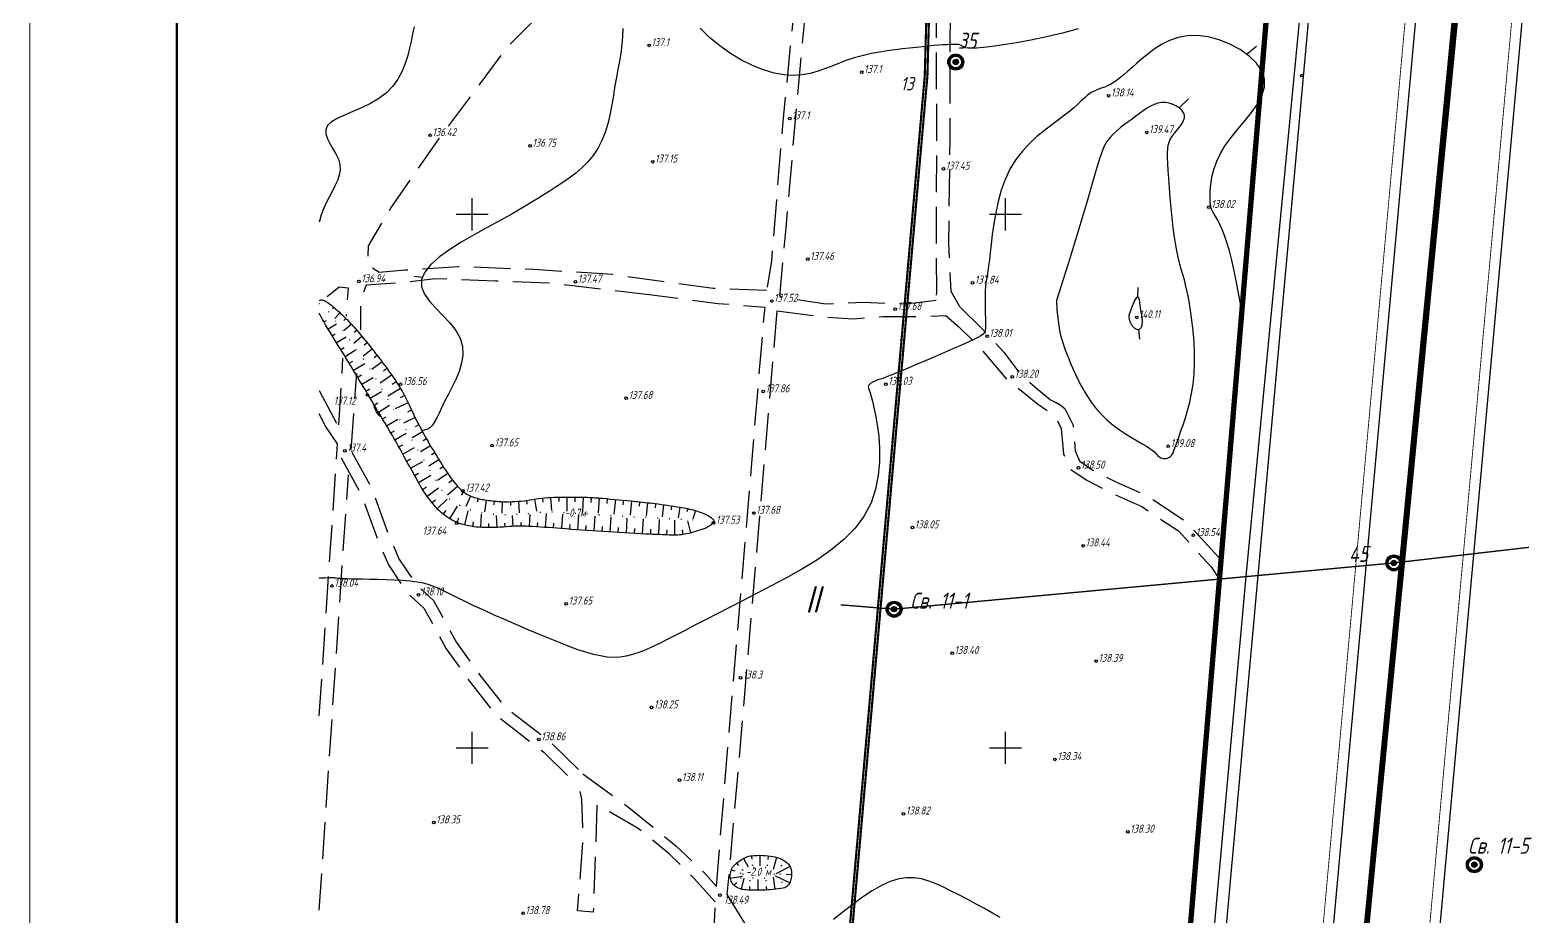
# Model space of a CAD drawing. Header units: millimetres. Extents: x 0 to 841, y 0 to 594.
# Drawn here: x 0 to 203.1, y 239.2 to 359.8 of the extents above; entities that cross this region are included whole.
import ezdxf

# ---------------------------------------------------------------- set-up
doc = ezdxf.new("R2010")
doc.units = ezdxf.units.MM
for name, pattern in [('ADOT1', [1.6, 0.1, -1.5]), ('AHIDDEN4', [7, 5, -2]), ('K5LT_BASIC', [0]), ('K5LT_THIN', [0])]:
    doc.linetypes.add(name, pattern=pattern)
for name, color, linetype in [('00_Розрізи', 7, 'Continuous'), ('01_Відвал_62.5', 7, 'Continuous'), ('01_Земельний_відвід', 7, 'Continuous'), ('01_Земельний_відвід_існуючий', 7, 'Continuous'), ('0_Проектний_карьер', 7, 'Continuous'), ('CONT-MNR', 7, 'Continuous'), ('кресты', 7, 'Continuous'), ('ПИКЕТЫ', 7, 'Continuous'), ('Рамка', 30, 'Continuous'), ('РЕЛЬЕФ', 7, 'Continuous'), ('Скважины', 7, 'Continuous'), ('Скважины_2011', 7, 'Continuous'), ('СІТУАЦІЯ', 7, 'Continuous')]:
    doc.layers.add(name, color=color, linetype=linetype)
doc.styles.add('KTEXTSTYLE', font='GOST_AU.SHX', dxfattribs={"width": 0.96, "height": 5})
doc.styles.add('Такие дела', font='GOST_A.TTF', dxfattribs={"oblique": 15})

# ---------------------------------------------------------------- blocks, each defined once
blk = doc.blocks.new('U0')
at = {"layer": 'Рамка', "color": 7, "linetype": 'K5LT_THIN', "lineweight": 18}
blk.add_line((0, 0), (0, 594), dxfattribs=at)
at = {"layer": 'Рамка', "color": 7, "linetype": 'K5LT_BASIC', "lineweight": 60}
blk.add_line((20, 5), (20, 589), dxfattribs=at)
at = {"layer": 'Рамка', "insert": (8.77, 258.85), "char_height": 2.5, "attachment_point": 1, "rotation": 90, "style": 'KTEXTSTYLE'}
blk.add_mtext('\\H3.5;\\W0.965;\\Q15;\\Q15; ', dxfattribs=at)
blk = doc.blocks.new('Свкажины')
at = {"layer": 'Скважины', "linetype": 'Continuous'}
h = blk.add_hatch(color=7, dxfattribs=at)
h.paths.add_polyline_path([(-3, 0, 1), (3, 0, 1)])
h.paths.add_polyline_path([(2.2, 0, -1), (-2.2, 0, -1)], flags=16)
at = {"layer": 'Скважины', "linetype": 'Continuous', "lineweight": 50}
h = blk.add_hatch(color=7, dxfattribs=at)
edge = h.paths.add_edge_path()
edge.add_arc((0, 0), 1, 0, 360)
at = {"layer": 'Скважины', "color": 0, "linetype": 'Continuous'}
blk.add_circle((0, 0), 3, dxfattribs=at)
at = {"layer": 'Скважины', "color": 7, "linetype": 'Continuous'}
for radius in [2.2, 1]:
    blk.add_circle((0, 0), radius, dxfattribs=at)

msp = doc.modelspace()

# ---------------------------------------------------------------- hatches: boundary and pattern name
at = {"layer": 'Скважины', "linetype": 'Continuous'}
h = msp.add_hatch(color=7, dxfattribs=at)
h.paths.add_polyline_path([(127.08, 355.46, 1), (124.9, 355.46, 1)])
h.paths.add_polyline_path([(126.79, 355.46, 1), (125.19, 355.46, 1)], flags=16)
for points in [[(126.35, 355.46, 1), (125.62, 355.46, 1)], [(185.96, 287.3, 1), (185.24, 287.3, 1)]]:
    msp.add_hatch(color=7, dxfattribs=at).paths.add_polyline_path(points)
h = msp.add_hatch(color=7, dxfattribs=at)
h.paths.add_polyline_path([(186.69, 287.3, 1), (184.51, 287.3, 1)])
h.paths.add_polyline_path([(186.4, 287.3, 1), (184.8, 287.3, 1)], flags=16)

# ---------------------------------------------------------------- linework, layer by layer
at = {"color": 6, "linetype": 'Continuous', "lineweight": 60, "flags": 128}
msp.add_lwpolyline([(645.87, 345.86, 0.29, 0.29, 0), (510.84, 265.14, 0.29, 0.29, 0), (493.97, 226.42, 0.29, 0.29, 0), (455.79, 175.4, 0.29, 0.29, 0), (461.04, 59.05, 0.29, 0.29, 0), (282.33, 115.04, 0.29, 0.29, 0), (102.4, 133.6, 0.29, 0.29, 0), (121.77, 353.6, 0.29, 0.29, 0), (123.32, 410.28, 0, 0, 0), (236.52, 413.05, 0.29, 0.29, 0), (361.92, 455.1, 0.29, 0.29, 0), (432.04, 462.93, 0.29, 0.29, 0), (574.55, 459.99, 0.29, 0.29, 0), (617.74, 481.75, 0.29, 0.29, 0), (645.88, 481.61, 0.29, 0.29, 0)], format="xyseb", dxfattribs=at)
at = {"color": 1, "linetype": 'Continuous', "lineweight": 211, "const_width": 0.29, "flags": 128}
msp.add_lwpolyline([(123.67, 409.93), (236.58, 412.69), (361.99, 454.74), (432.05, 462.57), (573.75, 459.65), (632.5, 337.89), (510.56, 265.4), (493.65, 226.61), (455.42, 175.51), (460.66, 59.55), (282.4, 115.39), (102.79, 133.93), (122.13, 353.58)], close=True, dxfattribs=at)
at = {"color": 7, "linetype": 'Continuous', "lineweight": -3, "const_width": 0.181, "flags": 128}
msp.add_lwpolyline([(347.52, 153.38), (287.28, 117.3, -0.161989), (280.09, 115.71), (148.82, 129.25), (161.86, 285.05), (172.41, 411.12)], format="xyb", dxfattribs=at)
at = {"layer": '00_Розрізи', "color": 252, "linetype": 'Continuous', "lineweight": 40, "true_color": 0x949494, "const_width": 0.181, "flags": 128}
msp.add_lwpolyline([(639.26, 339.99), (629.23, 338.97), (459.07, 321.81), (380.15, 309.79), (185.6, 287.3), (117.6, 281.01), (110.34, 281.6)], dxfattribs=at)
at = {"layer": '01_Відвал_62.5', "color": 7, "linetype": 'Continuous', "lineweight": -3, "flags": 128}
for points in [[(251.97, 405.34), (238.55, 400.62), (195.76, 398.97), (192.39, 399.16, 0.403513), (191.93, 398.76), (168.91, 144.81, 0.401552), (169.29, 144.34), (190.23, 141.52), (278.66, 135.69, 0.162628), (279.77, 135.98), (351.43, 182.84)], [(220.8, 394.92), (206.42, 394.37, 0.376985), (206, 393.98), (184.16, 152.94, 0.401552), (184.53, 152.47), (191.23, 151.56), (265.64, 146.66, 0.186944), (266.89, 147.06), (287.45, 163.46), (339.87, 199.37)]]:
    msp.add_lwpolyline(points, format="xyb", dxfattribs=at)
at = {"layer": '01_Земельний_відвід', "color": 2, "linetype": 'Continuous', "lineweight": 50, "const_width": 0.726, "flags": 128}
msp.add_lwpolyline([(198.11, 403.35), (174.86, 165.75), (213.22, 160.81), (219.6, 157.19), (291.2, 152.05), (337.75, 146.47), (339.85, 141.8), (342.09, 142.79), (348.44, 142.32), (283.26, 115.15), (148.79, 128.82), (172.99, 418.07)], close=True, dxfattribs=at)
at = {"layer": '01_Земельний_відвід_існуючий', "color": 2, "linetype": 'Continuous', "lineweight": 50, "const_width": 0.726}
msp.add_lwpolyline([(500.93, 470.68), (528.01, 466.55), (542.57, 170.38), (533.61, 170.16), (508.97, 174.8), (479.46, 175.86), (446.23, 182.98), (434.79, 183.73), (339.85, 141.8), (337.75, 146.47), (291.2, 152.05), (219.6, 157.19), (213.22, 160.81), (174.86, 165.75), (197.92, 403.36), (208.64, 396.38), (271.26, 425.27), (391.26, 474.09)], close=True, dxfattribs=at)
at = {"layer": '0_Проектний_карьер', "color": 3, "linetype": 'Continuous', "lineweight": -3, "flags": 128}
msp.add_lwpolyline([(351.15, 160.25), (284.25, 121.92, -0.145003), (280.88, 121.12), (188.74, 126.26), (151.6, 131.58), (165.5, 285.44), (176.57, 400.66, -0.40559), (178.5, 402.3), (195.69, 401.16), (238.06, 403.03), (254.89, 409.24)], format="xyb", dxfattribs=at)
at = {"layer": '0_Проектний_карьер', "color": 7, "linetype": 'Continuous', "lineweight": -3, "flags": 128}
for points, format in [([(339.87, 199.37, 0.109, 0.109, 0), (288.26, 162.34, 0.109, 0.109, 0), (267.75, 145.98, 0.109, 0.109, -0.186944), (265.55, 145.29, 0.109, 0.109, 0), (191.1, 150.19, 0.109, 0.109, 0), (184.35, 151.1, 0.109, 0.109, -0.401552), (182.78, 153.06, 0.109, 0.109, 0), (204.63, 394.1, 0.109, 0.109, -0.376985), (206.37, 395.75, 0.109, 0.109, 0), (239.23, 397.01, 0.109, 0.109, 0), (254.4, 398.51, 0.109, 0.109, 0), (278.46, 405.6, 0.109, 0.109, 0), (289.98, 408.28, 0.109, 0.109, 0)], "xyseb"), ([(357.64, 176.65), (295.98, 133.66), (282.14, 125.66, -0.148608), (281.11, 125.42), (189.22, 131.47), (154.04, 136.21, -0.401454), (153.67, 136.68), (167.12, 285.59), (177.62, 400.91, -0.403387), (178.08, 401.31), (183.84, 401), (192.46, 400.53)], "xyb")]:
    msp.add_lwpolyline(points, format=format, dxfattribs=at)
at = {"layer": '0_Проектний_карьер', "color": 7, "linetype": 'Continuous', "lineweight": -3, "const_width": 0.109, "flags": 128}
msp.add_lwpolyline([(351.27, 182.73), (306.92, 151.45), (280.47, 134.8, -0.158175), (278.56, 134.32), (190.09, 140.14), (169.1, 142.97, -0.401552), (167.54, 144.93), (190.56, 398.88, -0.403513), (192.46, 400.53), (195.77, 400.36)], format="xyb", dxfattribs=at)
at = {"layer": 'CONT-MNR', "color": 30, "linetype": 'Continuous'}
for points in [[(52.3, 360.23), (52.18, 359.71), (52.04, 359.06), (51.88, 358.26), (51.68, 357.34), (51.42, 356.33), (51.08, 355.27), (50.65, 354.2), (50.09, 353.15), (49.38, 352.16), (48.52, 351.27), (47.49, 350.5), (46.35, 349.83), (45.14, 349.25), (43.95, 348.73), (42.82, 348.25), (41.83, 347.79), (41.03, 347.32), (40.49, 346.82), (40.26, 346.27), (40.27, 345.67), (40.49, 345.03), (40.82, 344.37), (41.23, 343.67), (41.63, 342.96), (41.98, 342.24), (42.19, 341.51), (42.23, 340.79), (42.11, 340.06), (41.86, 339.33), (41.52, 338.6), (41.13, 337.85), (40.71, 337.08), (40.3, 336.3), (39.94, 335.49), (39.64, 334.66), (39.41, 333.82), (39.38, 333.68)], [(164.92, 321.68), (164.84, 322.1), (164.51, 323.8), (164.2, 325.46), (163.88, 327.04), (163.56, 328.49), (163.23, 329.77), (162.89, 330.89), (162.55, 331.85), (162.23, 332.67), (161.92, 333.36), (161.63, 333.93), (161.37, 334.4), (161.16, 334.78), (160.98, 335.09), (160.85, 335.34), (160.75, 335.57), (160.68, 335.79), (160.64, 336.04), (160.61, 336.33), (160.6, 336.69), (160.6, 337.15), (160.62, 337.72), (160.65, 338.4), (160.74, 339.18), (160.89, 340.04), (161.14, 340.97), (161.5, 341.97), (162, 343.01), (162.65, 344.09), (163.47, 345.19), (164.39, 346.31), (165.34, 347.45), (166.25, 348.6), (167.05, 349.74), (167.65, 350.89), (168, 352.03), (168, 353.15), (167.63, 354.25), (166.9, 355.31), (165.89, 356.28), (164.67, 357.16), (163.29, 357.91), (161.82, 358.49), (160.33, 358.89), (158.87, 359.08), (157.5, 359.03), (156.23, 358.78), (155.06, 358.37), (153.98, 357.84), (152.99, 357.22), (152.1, 356.55), (151.3, 355.89), (150.58, 355.26), (149.95, 354.69), (149.39, 354.2), (148.9, 353.77), (148.46, 353.4), (148.05, 353.08), (147.68, 352.81), (147.32, 352.58), (146.97, 352.38), (146.61, 352.21), (146.25, 352.06), (145.89, 351.93), (145.53, 351.8), (145.19, 351.66), (144.85, 351.52), (144.52, 351.36), (144.21, 351.18), (143.92, 350.96), (143.62, 350.7), (143.31, 350.41), (142.96, 350.07), (142.55, 349.68), (142.07, 349.25), (141.49, 348.76), (140.79, 348.21), (139.97, 347.6), (139.05, 346.92), (138.06, 346.16), (137.04, 345.32), (136.03, 344.38), (135.05, 343.33), (134.15, 342.18), (133.36, 340.9), (132.7, 339.5), (132.17, 338.02), (131.75, 336.48), (131.42, 334.94), (131.16, 333.43), (130.96, 332), (130.81, 330.68), (130.68, 329.51), (130.56, 328.53), (130.44, 327.71), (130.34, 327.02), (130.25, 326.43), (130.17, 325.91), (130.1, 325.41), (130.05, 324.92), (130.01, 324.39), (129.99, 323.81), (129.98, 323.19), (129.98, 322.53), (129.99, 321.88), (130, 321.24), (130.02, 320.64), (130.03, 320.09), (130.03, 319.62), (130.03, 319.24), (129.99, 318.93), (129.89, 318.67), (129.71, 318.45), (129.42, 318.22), (129.01, 317.98), (128.44, 317.71), (127.69, 317.36), (126.75, 316.95), (125.66, 316.46), (124.46, 315.94), (123.21, 315.4), (121.95, 314.85), (120.73, 314.33), (119.61, 313.85), (118.63, 313.44), (117.82, 313.11), (117.19, 312.85), (116.69, 312.66), (116.31, 312.51), (116.01, 312.41), (115.78, 312.33), (115.58, 312.26), (115.39, 312.2), (115.2, 312.13), (114.99, 312.05), (114.79, 311.96), (114.6, 311.86), (114.42, 311.75), (114.28, 311.64), (114.17, 311.51), (114.1, 311.38), (114.09, 311.24), (114.13, 311.05), (114.2, 310.8), (114.32, 310.45), (114.47, 309.96), (114.65, 309.31), (114.85, 308.47), (115.07, 307.4), (115.3, 306.09), (115.5, 304.56), (115.62, 302.88), (115.62, 301.08), (115.45, 299.22), (115.08, 297.33), (114.46, 295.48), (113.53, 293.7), (112.29, 292.03), (110.76, 290.48), (109, 289.04), (107.08, 287.69), (105.05, 286.44), (102.97, 285.26), (100.89, 284.17), (98.87, 283.13), (96.97, 282.16), (95.19, 281.24), (93.52, 280.38), (91.95, 279.57), (90.5, 278.82), (89.15, 278.12), (87.89, 277.48), (86.73, 276.88), (85.66, 276.35), (84.67, 275.87), (83.73, 275.45), (82.85, 275.1), (81.99, 274.82), (81.15, 274.62), (80.31, 274.49), (79.45, 274.45), (78.57, 274.5), (77.65, 274.64), (76.68, 274.85), (75.66, 275.14), (74.56, 275.5), (73.4, 275.93), (72.14, 276.42), (70.79, 276.97), (69.34, 277.57), (67.82, 278.21), (66.27, 278.87), (64.72, 279.54), (63.2, 280.21), (61.76, 280.86), (60.42, 281.48), (59.22, 282.05), (58.18, 282.57), (57.28, 283.02), (56.48, 283.42), (55.75, 283.77), (55.04, 284.07), (54.32, 284.32), (53.55, 284.53), (52.7, 284.69), (51.73, 284.82), (50.68, 284.91), (49.57, 284.98), (48.44, 285.02), (47.33, 285.05), (46.26, 285.06), (45.28, 285.08), (44.41, 285.09), (43.68, 285.1), (43.09, 285.12), (42.61, 285.15), (42.23, 285.17), (41.93, 285.2), (41.7, 285.22), (41.51, 285.24), (41.35, 285.26), (41.21, 285.27), (41.07, 285.27), (40.91, 285.27), (40.72, 285.27), (40.5, 285.26), (40.21, 285.25), (39.86, 285.24), (39.43, 285.23), (39.38, 285.22)], [(132.01, 239.05), (130.98, 239.66), (129.88, 240.27), (128.75, 240.89), (127.61, 241.5), (126.48, 242.09), (125.38, 242.65), (124.33, 243.17), (123.31, 243.64), (122.32, 244.02), (121.32, 244.3), (120.32, 244.46), (119.29, 244.47), (118.22, 244.31), (117.08, 243.96), (115.88, 243.4), (114.62, 242.67), (113.31, 241.81), (111.99, 240.84), (110.66, 239.82), (109.34, 238.78)]]:
    msp.add_lwpolyline(points, dxfattribs=at)
at = {"layer": 'CONT-MNR', "color": 30, "linetype": 'Continuous', "elevation": 49.73}
for points in [[(80.69, 360.02), (80.64, 358.88), (80.56, 357.88), (80.45, 356.97), (80.32, 356.12), (80.18, 355.31), (80.02, 354.49), (79.85, 353.64), (79.69, 352.71), (79.52, 351.69), (79.35, 350.59), (79.16, 349.43), (78.92, 348.25), (78.63, 347.06), (78.28, 345.89), (77.84, 344.77), (77.3, 343.71), (76.66, 342.75), (75.93, 341.87), (75.13, 341.07), (74.27, 340.33), (73.39, 339.67), (72.5, 339.05), (71.63, 338.48), (70.78, 337.95), (69.99, 337.45), (69.21, 336.96), (68.43, 336.48), (67.61, 335.98), (66.71, 335.44), (65.72, 334.87), (64.59, 334.23), (63.3, 333.52), (61.84, 332.73), (60.27, 331.86), (58.67, 330.93), (57.13, 329.95), (55.74, 328.94), (54.58, 327.92), (53.74, 326.89), (53.29, 325.87), (53.3, 324.87), (53.7, 323.89), (54.38, 322.92), (55.25, 321.95), (56.2, 320.97), (57.13, 319.97), (57.95, 318.94), (58.55, 317.88), (58.86, 316.77), (58.91, 315.64), (58.74, 314.5), (58.4, 313.36), (57.95, 312.25), (57.44, 311.19), (56.91, 310.18), (56.43, 309.25), (56.02, 308.41), (55.68, 307.67), (55.38, 307.03), (55.08, 306.48), (54.78, 306.03), (54.43, 305.69), (54.01, 305.45), (53.51, 305.31), (53.34, 305.3)], [(142.66, 359.97), (140.49, 359.39), (138.32, 358.89), (136.22, 358.45), (134.25, 358.08), (132.47, 357.79), (130.96, 357.58), (129.74, 357.44), (128.81, 357.36), (128.13, 357.34), (127.64, 357.36), (127.31, 357.41), (127.09, 357.48), (126.96, 357.56), (126.86, 357.64), (126.76, 357.7), (126.65, 357.76), (126.52, 357.8), (126.36, 357.83), (126.15, 357.85), (125.9, 357.85), (125.59, 357.85), (125.21, 357.84), (124.77, 357.81), (124.24, 357.78), (123.65, 357.74), (122.99, 357.69), (122.26, 357.62), (121.47, 357.55), (120.61, 357.46), (119.7, 357.37), (118.73, 357.26), (117.71, 357.14), (116.66, 356.99), (115.59, 356.82), (114.5, 356.61), (113.42, 356.37), (112.35, 356.09), (111.3, 355.75), (110.28, 355.37), (109.27, 354.96), (108.27, 354.56), (107.25, 354.2), (106.19, 353.9), (105.08, 353.7), (103.9, 353.62), (102.63, 353.7), (101.27, 353.95), (99.82, 354.39), (98.33, 354.98), (96.82, 355.73), (95.33, 356.63), (93.87, 357.65), (92.49, 358.8), (91.21, 360.07)], [(47.9, 307.04), (47.49, 307.42), (47.18, 307.85), (46.96, 308.31), (46.82, 308.82), (46.81, 308.88)]]:
    msp.add_lwpolyline(points, dxfattribs=at)
at = {"layer": 'CONT-MNR', "color": 30, "linetype": 'Continuous', "flags": 128}
for points, elevation in [([(165.55, 356.53), (166.93, 357.63)], 50.09), ([(156.38, 349.23), (157.66, 350.44)], 50.46), ([(53.41, 326.14), (52.28, 326.27)], 49.73), ([(150.76, 323.53), (150.82, 324.77)], 50.82), ([(150.85, 319.07), (150.99, 317.77)], 50.82)]:
    msp.add_lwpolyline(points, dxfattribs=dict(at, elevation=elevation))
for points in [[(139.69, 323.02), (139.76, 321.74), (139.86, 320.61), (140, 319.6), (140.17, 318.68), (140.39, 317.82), (140.64, 316.99), (140.93, 316.16), (141.27, 315.28), (141.65, 314.35), (142.08, 313.37), (142.56, 312.35), (143.1, 311.33), (143.68, 310.32), (144.32, 309.33), (145.01, 308.4), (145.76, 307.53), (146.57, 306.75), (147.41, 306.04), (148.26, 305.41), (149.1, 304.85), (149.91, 304.36), (150.66, 303.92), (151.34, 303.53), (151.92, 303.19), (152.38, 302.89), (152.73, 302.63), (153.01, 302.4), (153.21, 302.2), (153.37, 302.03), (153.5, 301.89), (153.62, 301.77), (153.74, 301.68), (153.89, 301.6), (154.06, 301.54), (154.25, 301.51), (154.44, 301.5), (154.63, 301.51), (154.82, 301.56), (155, 301.63), (155.16, 301.73), (155.3, 301.88), (155.43, 302.06), (155.55, 302.29), (155.67, 302.59), (155.81, 302.95), (155.96, 303.4), (156.15, 303.93), (156.37, 304.55), (156.63, 305.28), (156.92, 306.11), (157.23, 307.04), (157.54, 308.06), (157.83, 309.17), (158.08, 310.37), (158.29, 311.65), (158.43, 313.01), (158.49, 314.44), (158.48, 315.92), (158.41, 317.41), (158.29, 318.89), (158.13, 320.32), (157.94, 321.67), (157.73, 322.92), (157.51, 324.03), (157.3, 324.98), (157.09, 325.81), (156.88, 326.55), (156.67, 327.26), (156.47, 327.96), (156.28, 328.72), (156.1, 329.55), (155.92, 330.52), (155.75, 331.65), (155.59, 332.91), (155.44, 334.25), (155.3, 335.63), (155.18, 337.01), (155.07, 338.35), (154.98, 339.6), (154.91, 340.71), (154.85, 341.66), (154.82, 342.46), (154.82, 343.12), (154.85, 343.68), (154.91, 344.16), (155.02, 344.57), (155.18, 344.94), (155.39, 345.3), (155.65, 345.65), (155.94, 346.02), (156.25, 346.38), (156.54, 346.75), (156.79, 347.12), (156.99, 347.49), (157.1, 347.85), (157.1, 348.21), (156.98, 348.56), (156.74, 348.9), (156.41, 349.2), (156.01, 349.47), (155.55, 349.69), (155.04, 349.85), (154.52, 349.94), (153.99, 349.94), (153.48, 349.86), (152.98, 349.7), (152.48, 349.46), (151.99, 349.18), (151.5, 348.84), (151, 348.48), (150.5, 348.1), (149.99, 347.71), (149.46, 347.33), (148.93, 346.94), (148.41, 346.54), (147.9, 346.11), (147.42, 345.66), (146.96, 345.17), (146.56, 344.63), (146.2, 344.03), (145.9, 343.34), (145.58, 342.43), (145.2, 341.12), (144.66, 339.26), (143.91, 336.68), (142.88, 333.22), (141.5, 328.72), (139.69, 323.02)], [(149.53, 320.95), (149.54, 320.82), (149.55, 320.71), (149.56, 320.61), (149.58, 320.52), (149.6, 320.43), (149.62, 320.35), (149.65, 320.27), (149.68, 320.18), (149.72, 320.09), (149.77, 319.99), (149.82, 319.89), (149.87, 319.79), (149.93, 319.68), (150, 319.58), (150.08, 319.49), (150.16, 319.4), (150.26, 319.31), (150.36, 319.24), (150.46, 319.17), (150.57, 319.12), (150.68, 319.09), (150.78, 319.07), (150.88, 319.07), (150.97, 319.1), (151.05, 319.14), (151.13, 319.21), (151.19, 319.29), (151.25, 319.4), (151.29, 319.51), (151.33, 319.64), (151.36, 319.78), (151.37, 319.93), (151.38, 320.08), (151.39, 320.23), (151.38, 320.38), (151.37, 320.53), (151.36, 320.68), (151.34, 320.81), (151.32, 320.94), (151.3, 321.05), (151.27, 321.14), (151.25, 321.23), (151.23, 321.33), (151.21, 321.45), (151.18, 321.6), (151.15, 321.79), (151.12, 322.03), (151.08, 322.34), (151.04, 322.72), (150.98, 323.1), (150.9, 323.39), (150.76, 323.53), (150.57, 323.44), (150.31, 323.02), (149.97, 322.22), (149.53, 320.95)]]:
    msp.add_lwpolyline(points, dxfattribs=at)
at = {"layer": 'кресты', "color": 3, "linetype": 'Continuous'}
for p, q in [((60.17, 332.56), (60.17, 336.92)), ((60.17, 332.56), (60.17, 336.92)), ((132.77, 332.56), (132.77, 336.92)), ((132.77, 332.56), (132.77, 336.92)), ((57.99, 334.74), (62.35, 334.74)), ((57.99, 334.74), (62.35, 334.74)), ((130.59, 334.74), (134.95, 334.74)), ((130.59, 334.74), (134.95, 334.74)), ((60.17, 259.96), (60.17, 264.32)), ((60.17, 259.96), (60.17, 264.32)), ((132.77, 259.96), (132.77, 264.32)), ((132.77, 259.96), (132.77, 264.32)), ((57.99, 262.14), (62.35, 262.14)), ((57.99, 262.14), (62.35, 262.14)), ((130.59, 262.14), (134.95, 262.14)), ((130.59, 262.14), (134.95, 262.14))]:
    msp.add_line(p, q, dxfattribs=at)
at = {"layer": 'ПИКЕТЫ', "color": 7, "linetype": 'Continuous'}
for centre in [(84.26, 357.73), (126.07, 355.68), (113.19, 354.09), (173.07, 353.61), (146.79, 350.88), (103.39, 347.78), (54.45, 345.49), (151.97, 345.89), (68.07, 344.05), (84.75, 341.9), (124.3, 340.93), (160.43, 335.71), (105.86, 328.64), (44.78, 325.6), (74.23, 325.56), (128.27, 325.42), (100.94, 322.94), (117.74, 321.82), (150.61, 320.72), (130.24, 318.16), (133.68, 312.62), (50.43, 311.61), (99.8, 310.62), (116.47, 311.64), (45.94, 310.16), (81.15, 309.73), (42.85, 302.56), (62.91, 303.26), (154.91, 303.17), (142.69, 300.24), (58.93, 297.1), (58.1, 292.72), (93.03, 292.75), (98.5, 294.09), (120.09, 292.11), (158.31, 291.06), (143.32, 289.65), (41.11, 284.17), (52.87, 282.98), (72.99, 281.74), (125.49, 275.03), (145.09, 273.95), (96.71, 271.68), (84.6, 267.62), (69.25, 263.27), (139.49, 260.57), (88.39, 257.74), (54.96, 251.97), (118.88, 253.17), (149.4, 250.71), (93.9, 242.09), (67.11, 239.63)]:
    msp.add_circle(centre, 0.181, dxfattribs=at)
at = {"layer": 'РЕЛЬЕФ', "color": 7, "linetype": 'Continuous'}
for p, q in [((39.49, 323.05), (39.49, 323.04)), ((39.48, 321.08), (39.51, 321.09)), ((40.5, 322.74), (40.48, 322.71)), ((41.38, 322.08), (41.19, 321.86)), ((42.2, 321.34), (41.49, 320.58)), ((40.01, 320.11), (40.36, 320.31)), ((40.57, 319.16), (41.72, 319.85)), ((42.99, 320.58), (42.72, 320.3)), ((43.76, 319.78), (42.79, 318.91)), ((44.48, 318.95), (44.13, 318.65)), ((41.15, 318.22), (41.55, 318.47)), ((41.72, 317.28), (43.02, 318.08)), ((45.19, 318.11), (44.09, 317.18)), ((45.9, 317.26), (45.51, 316.94)), ((42.31, 316.34), (42.76, 316.62)), ((42.89, 315.41), (44.32, 316.29)), ((43.46, 314.47), (43.96, 314.77)), ((46.59, 316.4), (45.37, 315.43)), ((47.27, 315.54), (46.84, 315.2)), ((44.04, 313.52), (45.57, 314.45)), ((44.6, 312.58), (45.12, 312.89)), ((47.94, 314.66), (46.54, 313.62)), ((49.23, 312.87), (47.66, 311.77)), ((48.59, 313.77), (48.1, 313.41)), ((45.17, 311.63), (46.72, 312.55)), ((45.73, 310.68), (46.25, 310.99)), ((50.45, 311.03), (48.73, 309.98)), ((49.86, 311.96), (49.3, 311.6)), ((46.3, 309.74), (47.84, 310.65)), ((46.86, 308.79), (47.37, 309.09)), ((47.42, 307.84), (48.96, 308.75)), ((51.49, 309.09), (49.73, 308.27)), ((50.99, 310.07), (50.41, 309.76)), ((47.99, 306.89), (48.5, 307.2)), ((48.55, 305.94), (50.08, 306.85)), ((52.42, 307.09), (50.85, 306.32)), ((51.94, 308.08), (51.39, 307.82)), ((49.11, 304.99), (49.62, 305.3)), ((49.67, 304.04), (51.21, 304.94)), ((53.44, 305.13), (52, 304.34)), ((52.92, 306.1), (52.42, 305.84)), ((50.22, 303.09), (50.74, 303.38)), ((50.75, 302.12), (52.36, 302.99)), ((54.53, 303.22), (53.15, 302.4)), ((53.98, 304.17), (53.51, 303.9)), ((51.27, 301.15), (51.82, 301.45)), ((51.8, 300.18), (53.47, 301.1)), ((55.67, 301.33), (54.29, 300.47)), ((55.1, 302.27), (54.64, 301.99)), ((52.34, 299.22), (52.9, 299.53)), ((52.88, 298.26), (54.57, 299.23)), ((56.86, 299.47), (55.46, 298.52)), ((56.26, 300.4), (55.8, 300.1)), ((57.51, 298.58), (57.03, 298.22)), ((53.44, 297.31), (53.99, 297.65)), ((54.05, 296.39), (55.61, 297.5)), ((58.2, 297.72), (56.83, 296.52)), ((59.01, 296.97), (58.67, 296.53)), ((54.72, 295.51), (55.19, 295.9)), ((55.44, 294.68), (56.8, 295.99)), ((56.25, 293.94), (56.67, 294.45)), ((57.15, 293.3), (58.21, 295.03)), ((59.95, 296.41), (59.32, 294.96)), ((61, 296.07), (60.87, 295.56)), ((62.08, 295.86), (61.86, 294.27)), ((63.18, 295.73), (63.12, 295.19)), ((64.28, 295.65), (64.21, 294.07)), ((65.38, 295.64), (65.39, 295.12)), ((66.48, 295.7), (66.6, 294.12)), ((67.58, 295.81), (67.64, 295.28)), ((68.67, 295.98), (68.93, 294.35)), ((69.76, 296.13), (69.82, 295.56)), ((70.86, 296.22), (70.96, 294.44)), ((71.96, 296.26), (71.97, 295.64)), ((73.06, 296.27), (73.08, 294.36)), ((74.16, 296.28), (74.16, 295.62)), ((75.27, 296.26), (75.21, 294.25)), ((76.37, 296.21), (76.33, 295.53)), ((77.47, 296.14), (77.31, 294.11)), ((78.57, 296.04), (78.51, 295.37)), ((79.67, 295.94), (79.48, 293.96)), ((80.76, 295.84), (80.7, 295.19)), ((81.86, 295.74), (81.67, 293.83)), ((82.96, 295.62), (82.89, 295.01)), ((84.05, 295.5), (83.84, 293.71)), ((85.15, 295.36), (85.07, 294.79)), ((86.24, 295.22), (86.02, 293.59)), ((87.33, 295.06), (87.26, 294.55)), ((88.42, 294.9), (88.2, 293.46)), ((89.51, 294.7), (89.41, 294.26)), ((58.14, 292.8), (58.39, 293.43)), ((59.19, 292.47), (59.66, 294.41)), ((60.27, 292.26), (60.36, 292.88)), ((61.36, 292.14), (61.47, 293.95)), ((62.47, 292.11), (62.47, 292.68)), ((63.57, 292.13), (63.51, 293.74)), ((64.67, 292.19), (64.63, 292.7)), ((65.77, 292.27), (65.68, 293.74)), ((66.87, 292.31), (66.87, 292.81)), ((67.97, 292.27), (68.07, 293.89)), ((69.07, 292.2), (69.11, 292.8)), ((70.17, 292.13), (70.3, 294.03)), ((71.27, 292.05), (71.32, 292.71)), ((72.37, 291.97), (72.53, 293.96)), ((73.47, 291.88), (73.52, 292.55)), ((74.57, 291.8), (74.72, 293.83)), ((75.67, 291.72), (75.72, 292.4)), ((76.77, 291.65), (76.91, 293.68)), ((78.97, 291.51), (79.1, 293.54)), ((81.17, 291.37), (81.29, 293.41)), ((83.38, 291.26), (83.48, 293.3)), ((85.58, 291.15), (85.66, 293.2)), ((87.78, 291.09), (87.76, 293.1)), ((89.96, 291.39), (89.55, 293.02)), ((90.57, 294.42), (90.22, 293.28)), ((91.61, 294.05), (91.61, 294.04)), ((92.6, 293.56), (92.58, 293.53)), ((92.98, 292.68), (92.97, 292.69)), ((77.87, 291.57), (77.92, 292.25)), ((80.07, 291.44), (80.11, 292.12)), ((82.27, 291.31), (82.31, 291.99)), ((84.48, 291.2), (84.51, 291.88)), ((86.68, 291.11), (86.7, 291.79)), ((88.88, 291.17), (88.79, 291.8)), ((91.02, 291.7), (91.02, 291.71)), ((92.05, 292.1), (92.03, 292.13)), ((96.16, 246.44), (96.42, 246.14)), ((97.11, 247.09), (97.74, 245.94)), ((98.18, 247.46), (98.23, 246.99)), ((98.29, 246.27), (98.31, 246.12)), ((99.33, 247.51), (99.33, 246.08)), ((100.33, 246.24), (100.31, 246.1)), ((100.47, 247.45), (100.41, 246.96)), ((101.6, 247.23), (101.12, 245.58)), ((103.45, 245.99), (101.49, 245.01)), ((102.27, 246.16), (102.19, 246.04)), ((102.65, 246.79), (102.65, 246.78)), ((95.3, 244.43), (96.98, 244.66)), ((95.47, 245.55), (95.93, 245.39)), ((95.81, 243.43), (96.2, 243.84)), ((96.61, 245.14), (96.75, 245.1)), ((96.7, 244.36), (96.8, 244.47)), ((96.82, 242.9), (97.21, 244.41)), ((96.89, 245.59), (96.98, 245.48)), ((98.01, 244), (98.01, 244.15)), ((99.11, 242.76), (99.1, 244.24)), ((100.19, 243.99), (100.18, 244.13)), ((101.4, 242.89), (101.2, 244.53)), ((103.4, 243.75), (101.44, 244.67)), ((102.2, 244.92), (102.06, 244.93)), ((102.39, 243.79), (102.36, 243.93)), ((103.64, 244.87), (102.93, 244.89)), ((97.96, 242.78), (97.98, 243.28)), ((100.26, 242.79), (100.23, 243.26)), ((102.53, 243.07), (102.53, 243.08))]:
    msp.add_line(p, q, dxfattribs=at)
for points in [[(39.49, 323.05, -0.216839), (39.96, 323.04, -0.065437), (41.22, 322.21, -0.015923), (42.9, 320.67, -0.020998), (44.08, 319.42, -0.007589), (46.24, 316.83, -0.009912), (47.83, 314.8, -0.00948), (49.54, 312.43, -0.015626), (50.5, 310.93, -0.031275), (51.61, 308.8, 0.020074), (53.27, 305.45, 0.01022), (54.67, 302.98, 0.007968), (56.59, 299.88, 0.034886), (58.17, 297.77, 0.064771), (59.23, 296.81, 0.067706), (60.27, 296.29, 0.046284), (61.93, 295.88, 0.017528), (63.78, 295.67, 0.023874), (65.15, 295.63, 0.037448), (68.44, 295.94, -0.037389), (71.73, 296.25, -0.005629), (74.55, 296.27, -0.011914), (75.88, 296.24, -0.008481), (77.91, 296.1, -0.003859), (82.38, 295.68, -0.00713), (85.05, 295.38, -0.005528), (88.48, 294.89, -0.034547), (90.49, 294.44, -0.038816), (92.21, 293.78, -0.073369), (92.9, 293.32, -0.166232), (93.08, 292.99, -0.280203), (92.94, 292.65, -0.068711), (91.73, 291.96, -0.044344), (89.36, 291.26, -0.057283), (87.45, 291.09, -0.005565), (83.81, 291.23, -0.003494), (78.02, 291.57, -0.003396), (72.23, 291.98, 0.004516), (67.87, 292.28, 0.037643), (65.3, 292.24, -0.028132), (61.85, 292.12, -0.058691), (58.98, 292.52, -0.079428), (57.01, 293.39, -0.069665), (55.15, 295, -0.049373), (53.13, 297.82, -0.007562), (50.91, 301.83, 0.010764), (49.33, 304.63, 0.000423), (46.65, 309.14, 0.000546), (44.57, 312.63, 0.005033), (42.14, 316.6, -0.005626), (39.98, 320.16, -0.026184), (39.38, 321.29, -0.05104)], [(39.38, 322.99, -0.045228), (39.49, 323.05, -0.216839)]]:
    msp.add_lwpolyline(points, format="xyb", dxfattribs=at)
at = {"layer": 'РЕЛЬЕФ', "color": 7, "linetype": 'ADOT1', "flags": 128}
msp.add_lwpolyline([(40.61, 321.53, -0.009586), (44.78, 315.96, -0.022613), (46.39, 313.49, -0.000295), (50.79, 306.05, 0.000518), (53.29, 301.82, 0.000533), (55.04, 298.86, 0.000971), (56.01, 297.24, 0.094698), (57.11, 296.01, 0.065474), (59.17, 294.83, 0.048463), (61.29, 294.19, 0.042226), (63.81, 293.9, 0.03616), (68.28, 294.1, -0.043066), (72.04, 294.21, -0.003453), (77.4, 293.87, 0.004821), (81.23, 293.64, 0.00065), (83.64, 293.52, -0.0004), (87.54, 293.33, -0.005012), (88.17, 293.3, -0.001533), (90.2, 293.15)], format="xyb", dxfattribs=at)
at = {"layer": 'РЕЛЬЕФ', "color": 7, "linetype": 'Continuous', "flags": 128}
msp.add_lwpolyline([(96.16, 246.44, -0.036017), (96.85, 246.94, -0.03876), (97.55, 247.31, -0.077731), (98.16, 247.46, -0.031091), (99.72, 247.51, -0.040943), (101.11, 247.35, -0.049851), (102.21, 247.02, -0.083193), (103.09, 246.46, -0.118498), (103.51, 245.86, -0.069543), (103.62, 245.38, -0.047541), (103.62, 244.65, -0.065463), (103.44, 243.85, -0.104173), (103.16, 243.41, -0.154959), (102.52, 243.06, -0.039305), (99.75, 242.77, -0.020889), (97.47, 242.8, -0.059382), (96.68, 242.94, -0.076634), (96.02, 243.26, -0.092999), (95.59, 243.69, -0.103072), (95.32, 244.34, -0.100772), (95.33, 245.05, -0.044652), (95.54, 245.74, -0.090409), (95.73, 246.04, -0.017182), (95.9, 246.21, -0.012071)], format="xyb", close=True, dxfattribs=at)
at = {"layer": 'РЕЛЬЕФ', "color": 7, "linetype": 'ADOT1', "flags": 128}
msp.add_lwpolyline([(97, 245.43, -0.269727), (97.27, 245.69, -0.057221), (98.88, 245.92, -0.044339), (100.23, 245.84, -0.100824), (100.79, 245.63, -0.121418), (101.22, 245.19, -0.228965), (101.25, 244.85, -0.15342), (100.97, 244.49, -0.156351), (100.53, 244.36, -0.002603), (99.76, 244.38, 0.00173), (98.59, 244.42, 0.001792), (97.77, 244.44, -0.004387), (97.44, 244.45, -0.207631), (97.3, 244.51, -0.066407), (97.06, 244.88, -0.086282), (96.98, 245.16, -0.091832)], format="xyb", close=True, dxfattribs=at)
at = {"layer": 'Скважины', "color": 7, "linetype": 'Continuous'}
for centre, radius in [((125.99, 355.46), 1.09), ((125.99, 355.46), 0.799), ((125.99, 355.46), 0.363), ((125.99, 355.42), 0.181), ((126.14, 355.43), 0.181), ((185.6, 287.3), 1.09), ((185.6, 287.3), 0.799), ((185.6, 287.3), 0.363), ((185.61, 287.25), 0.181), ((185.76, 287.27), 0.181)]:
    msp.add_circle(centre, radius, dxfattribs=at)
at = {"layer": 'Скважины', "color": 7}
for centre in [(125.99, 355.42), (185.61, 287.25)]:
    msp.add_circle(centre, 0.181, dxfattribs=at)
at = {"layer": 'СІТУАЦІЯ', "color": 7, "linetype": 'AHIDDEN4'}
msp.add_line((91.74, 207.39), (93.29, 241.53), dxfattribs=at)
at = {"layer": 'СІТУАЦІЯ', "color": 7, "linetype": 'AHIDDEN4', "flags": 128}
for points in [[(126.54, 322.16), (125.34, 324.26), (125.04, 330.79), (125.22, 345.03), (125.22, 359.09), (125.46, 366.52), (125.94, 374.29), (126.78, 379.44), (126.48, 382.68), (124.62, 387.66), (122.76, 394.64), (122.76, 395.12), (126.18, 395.12), (131.22, 394.88), (134.15, 395.06), (136.37, 395.3), (143.48, 397.05), (148.16, 398.01), (152.9, 399.15), (155.6, 400.46), (158.48, 401.24), (161.3, 401.48), (164.48, 401.36), (168.35, 400.94), (171.56, 401)], [(123.31, 323.01), (119.24, 322.52), (113.44, 322.72), (108.32, 322.52), (103, 323.3), (102.03, 323.59), (102.9, 332.86), (104.45, 350.54), (106.77, 375.25), (107.54, 383.95), (108.05, 390.19), (111.05, 391.66), (113.86, 393.14), (115.91, 393.8), (118.39, 394.47), (120.1, 394.71), (122.44, 388.52), (124.5, 382.02), (123.98, 374.36), (123.31, 365.57), (123.36, 343.23), (123.3, 334.66), (123.36, 324.2), (123.24, 323)], [(100.25, 324.37), (92.97, 324.66), (79.3, 326.53), (68.58, 327.22), (58.26, 327.61), (51.08, 327.12), (47.54, 326.82), (45.97, 327.81), (46.06, 330.46), (49.11, 335.57), (55.87, 345.28), (65.15, 357.69), (72.85, 365.39), (78.56, 372.24), (84.52, 377.27), (89.33, 379.98), (94.45, 381.95), (97.94, 383.11), (101.11, 385.2), (105.29, 388.84), (106.07, 389.31), (105.36, 376.29), (104.19, 364.87), (102.41, 346.84), (100.91, 328.4), (100.25, 324.37)], [(84.61, 323.73), (70.85, 325.35), (63.35, 325.66), (55.15, 325.97), (50.78, 325.42), (45.78, 325.11), (44.97, 323.08), (44.97, 319.02)], [(40.44, 323.55), (42.08, 324.88), (43.33, 324.72), (43.02, 320.89)], [(93.41, 243.29), (98.19, 300.34), (99.95, 321.35), (100.06, 322.06), (93.67, 322.56), (84.61, 323.73)], [(39.39, 322.58), (39.38, 322.58)], [(101.65, 321.62), (100.34, 305.98), (96.43, 260.01), (94.86, 242.17)], [(101.65, 321.62), (107.89, 320.78), (112.02, 320.54), (116.1, 320.84), (121.32, 320.84), (124.62, 320.96)], [(124.62, 320.96), (126.47, 319.4), (129.1, 316.78), (132.97, 312.25), (137.13, 308.97), (139.54, 307.22), (140.35, 305.59), (140.64, 302.16), (141.52, 300.12), (143.71, 298.59), (147.14, 296.84), (151.38, 294.92), (156.29, 291.65), (160.72, 286.75), (161.86, 285.05)], [(126.54, 322.16), (129.54, 319.18), (132.53, 315.97), (134.43, 313.42), (136.7, 311.3), (138.89, 309.48), (140.05, 308.9)], [(42.06, 306.09), (42.61, 315.16)], [(43.7, 302.64), (44.49, 313.08)], [(39.38, 310.75), (42.03, 305.78)], [(138.95, 309.44), (140.02, 308.93), (140.83, 308.3), (141.95, 306.04), (142.25, 302.56), (142.84, 301.19), (144.55, 299.99), (147.85, 298.31), (152.18, 296.35), (157.36, 292.9), (162.01, 287.76), (162.08, 287.66)], [(41.86, 303.51), (40.23, 305.9), (39.38, 307.6)], [(39.38, 266.49), (41.86, 303.51)], [(42.37, 301.6), (45.09, 296.66), (47.26, 290.61), (48.79, 287.05), (51.41, 283.16), (53.63, 281.16), (56.66, 275.6), (59.94, 271.05), (63.36, 266.64), (69.94, 261.55), (74.11, 257.44)], [(43.8, 302.39), (46.58, 297.33), (48.78, 291.21), (50.23, 287.84), (52.65, 284.24), (54.93, 282.19), (58.04, 276.47), (61.25, 272.03), (64.53, 267.81), (71.01, 262.78), (75.26, 258.61)], [(39.38, 240.05), (43.34, 299.28)], [(75.26, 258.61), (81.52, 254.02), (87.93, 248.78), (91.67, 245.26), (93.41, 243.29)], [(93.27, 241.18), (90.35, 244.39), (87, 247.73), (82.78, 251.16), (78.26, 253.78), (77.17, 254.36), (76.66, 239.8), (74.54, 239.94), (75.27, 249.77), (75.13, 255.16), (74.76, 256.69), (74.11, 257.44)], [(94.86, 242.17), (97.23, 238.3), (100.62, 230.7), (101.87, 225.93), (102.89, 219.62), (102.84, 213.01), (103.13, 206.57), (103.71, 199.76), (104.24, 191.29)]]:
    msp.add_lwpolyline(points, dxfattribs=at)

# ---------------------------------------------------------------- block references
at = {"layer": 'Рамка'}
msp.add_blockref('U0', (0, 0), dxfattribs=at)
at = {"layer": 'Скважины_2011', "color": 7, "linetype": 'Continuous', "lineweight": 50, "xscale": 0.363, "yscale": 0.363, "zscale": 0.363}
for p in [(117.6, 281.01), (196.55, 246.24)]:
    msp.add_blockref('Свкажины', p, dxfattribs=at)

# ---------------------------------------------------------------- texts
at = {"color": 1, "linetype": 'Continuous', "lineweight": 211, "insert": (118.49, 353.42), "char_height": 1.815, "attachment_point": 1, "style": 'Такие дела'}
msp.add_mtext_dynamic_manual_height_columns('13', width=7.2344, gutter_width=15, heights=[6.42], dxfattribs=at)
at = {"layer": '00_Розрізи', "color": 252, "linetype": 'Continuous', "lineweight": 40, "true_color": 0x949494, "insert": (105.53, 284.17, 50.09), "char_height": 3.63, "width": 4.6454, "attachment_point": 1, "style": 'Такие дела'}
msp.add_mtext('ІІ', dxfattribs=at)
at = {"layer": 'ПИКЕТЫ', "color": 7, "linetype": 'Continuous', "style": 'Такие дела', "oblique": 15}
for s, p in [('137.1', (84.58, 357.62)), ('137.1', (113.52, 353.98)), ('138.14', (147.11, 350.78)), ('137.1', (103.71, 347.67)), ('136.42', (54.77, 345.38)), ('139.47', (152.3, 345.78)), ('136.75', (68.39, 343.95)), ('137.15', (85.07, 341.79)), ('137.45', (124.62, 340.82)), ('138.02', (160.75, 335.61)), ('137.46', (106.18, 328.53)), ('136.94', (45.1, 325.5)), ('137.47', (74.56, 325.45)), ('137.84', (128.59, 325.31)), ('137.52', (101.26, 322.84)), ('137.68', (118.06, 321.71)), ('140.11', (150.94, 320.61)), ('138.01', (130.56, 318.06)), ('138.20', (134, 312.51)), ('136.56', (50.75, 311.5)), ('137.68', (81.48, 309.62)), ('137.86', (100.12, 310.51)), ('138.03', (116.8, 311.54)), ('137.12', (41.35, 308.84)), ('137.4', (43.17, 302.46)), ('137.65', (63.23, 303.16)), ('139.08', (155.23, 303.06)), ('138.50', (143.01, 300.14)), ('137.42', (59.26, 297)), ('137.68', (98.83, 293.99)), ('137.53', (93.36, 292.65)), ('138.05', (120.41, 292.01)), ('137.64', (53.44, 291.16)), ('138.44', (143.65, 289.55)), ('138.54', (158.64, 290.95)), ('138.04', (41.43, 284.07)), ('138.10', (53.2, 282.88)), ('137.65', (73.31, 281.64)), ('138.40', (125.82, 274.92)), ('138.39', (145.41, 273.84)), ('138.3', (97.04, 271.57)), ('138.25', (84.93, 267.51)), ('138.86', (69.58, 263.17)), ('138.34', (139.82, 260.47)), ('138.11', (88.72, 257.63)), ('138.82', (119.21, 253.07)), ('138.35', (55.29, 251.86)), ('138.30', (149.73, 250.6)), ('138.49', (94.44, 240.93)), ('138.78', (67.43, 239.52))]:
    msp.add_text(s, height=1.089, dxfattribs=at).set_placement(p)
at = {"layer": 'РЕЛЬЕФ', "color": 7, "linetype": 'Continuous', "style": 'Такие дела', "oblique": 15}
msp.add_text('-0.7м', height=1.089, dxfattribs=at).set_placement((72.79, 293.59))
at = {"layer": 'Скважины', "color": 7, "style": 'Такие дела', "oblique": 15}
for s, p in [('35 ', (126.29, 357.27)), ('45 ', (179.48, 287.44))]:
    msp.add_text(s, height=2.178, dxfattribs=at).set_placement(p)
at = {"layer": 'Скважины_2011', "color": 7, "style": 'Такие дела', "oblique": 15}
for s, p in [(' Св. 11-1', (118.68, 281.08)), (' Св. 11-5 ', (194.56, 247.74))]:
    msp.add_text(s, height=2.178, dxfattribs=at).set_placement(p)
at = {"layer": 'СІТУАЦІЯ', "color": 7, "linetype": 'AHIDDEN4', "style": 'Такие дела', "oblique": 15}
msp.add_text('-2.0 м', height=1.089, dxfattribs=at).set_placement((97.44, 244.74))

doc.saveas('drawing.dxf')
